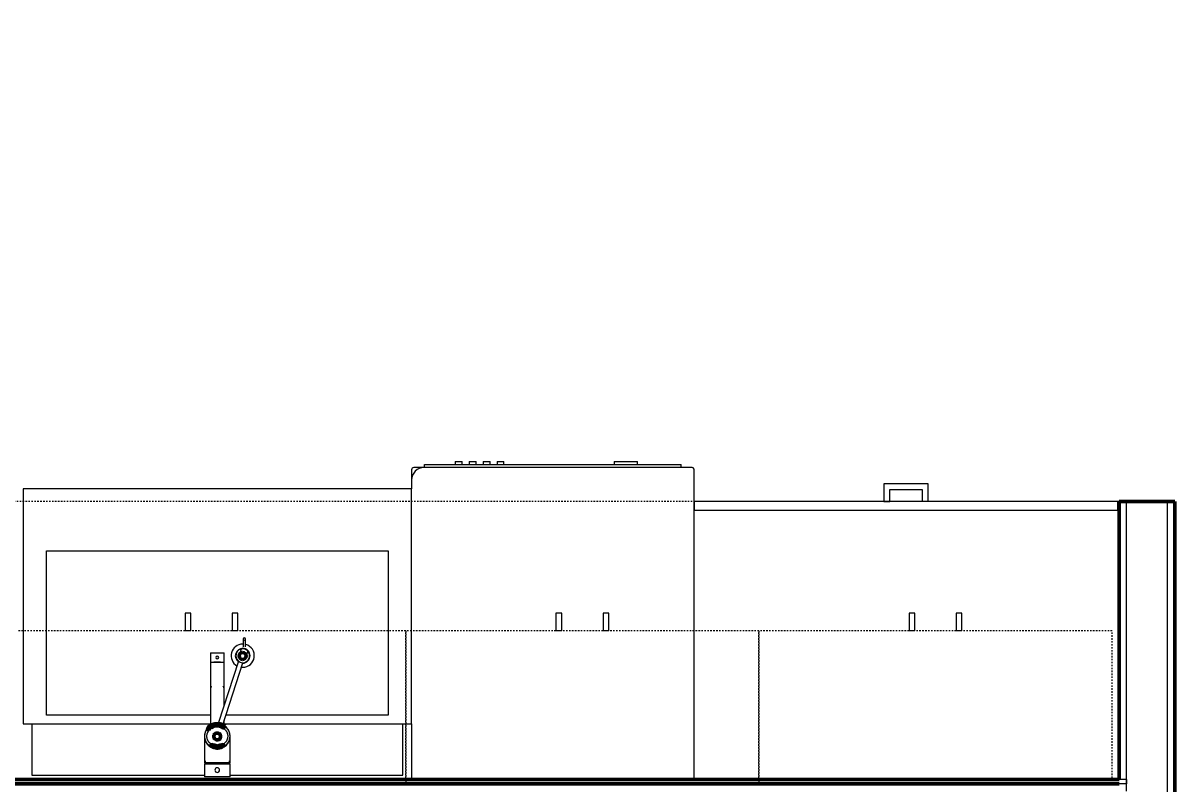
# Model space of a CAD drawing. Header units: inches. Extents: x -4266 to -1814, y 9706 to 12441.
# Drawn here: x -3345.9 to -3248.1, y 10651.4 to 10716 of the extents above; entities that cross this region are included whole.
import ezdxf

# ---------------------------------------------------------------- set-up
doc = ezdxf.new("R2010")
doc.units = ezdxf.units.IN
doc.header["$MEASUREMENT"] = 0
doc.linetypes.add('Dash', pattern=[0.25, 0.125, -0.125])
for name, color, linetype, lineweight in [('A-ANNO-DIMS', 211, 'Continuous', 9), ('A-ANNO-DIMS-96', 211, 'Continuous', 9), ('A-GENM-2', 7, 'Continuous', 9), ('A-GENM-3', 250, 'Continuous', 50), ('A-WALL-3', 250, 'Continuous', 50), ('A-WALL-4', 10, 'Continuous', 13), ('P-SANR-FIXT-2', 7, 'Continuous', 9), ('Q-CASE-2', 7, 'Continuous', 9), ('Q-CASE-4', 7, 'Dash', 9), ('Q-CASE-HDLN-1', 7, 'Dash', 9), ('Q-SPCQ-2', 7, 'Continuous', 9)]:
    doc.layers.add(name, color=color, linetype=linetype, lineweight=lineweight)
doc.styles.add('Century Gothic', font='ufonts.com_century-gothic.ttf', dxfattribs={"height": 9})
doc.dimstyles.new('OD__1_16__Tol__', dxfattribs={"dimscale": 12, "dimtxt": 9.397514, "dimasz": 1, "dimexe": 0.75, "dimexo": 0.5, "dimgap": 0.125, "dimtad": 1, "dimdec": 4, "dimrnd": 0.0625, "dimzin": 3, "dimdsep": 46, "dimlunit": 4, "dimtxsty": 'Century Gothic', "dimblk1": 'OBLIQUE', "dimblk2": 'OBLIQUE', "dimsah": 1, "dimcen": 0.09, "dimdle": 0.75, "dimazin": 0, "dimtfac": 1, "dimtdec": 4, "dimtix": 1, "dimtmove": 0, "dimatfit": 3, "dimfxl": 1, "dimtvp": 1, "dimtfill": 1, "dimfrac": 2, "dimtolj": 1, "dimtzin": 0, "dimarcsym": 2})

# ---------------------------------------------------------------- blocks, each defined once
blk = doc.blocks.new('DIMBLOCK6-FLOOR PLAN - 1ST FLOOR')
at = {"layer": 'A-ANNO-DIMS-96'}
for p, q in [((-3829.324, 11540.989), (-3829.324, 10271.308)), ((-3829.324, 10280.308), (-3829.324, 11540.989)), ((-3338.724, 10282.793), (-3338.724, 10271.308)), ((-3338.724, 10280.308), (-3338.724, 10282.793)), ((-3838.324, 10280.308), (-3338.724, 10280.308))]:
    blk.add_line(p, q, dxfattribs=at)
at = {"layer": 'A-ANNO-DIMS-96', "lineweight": 50}
for p, q in [((-3829.324, 10280.308), (-3823.324, 10286.308)), ((-3338.724, 10280.308), (-3332.724, 10286.308)), ((-3829.324, 10280.308), (-3835.324, 10274.308)), ((-3338.724, 10280.308), (-3344.724, 10274.308))]:
    blk.add_line(p, q, dxfattribs=at)
at = {"layer": 'A-ANNO-DIMS-96', "color": 0, "char_height": 9, "attachment_point": 1, "line_spacing_factor": 0.984502, "style": 'Century Gothic', "bg_fill": 3, "box_fill_scale": 1.25, "bg_fill_color": 256, "bg_fill_true_color": 13158600, "bg_fill_transparency": 0}
for s, insert, width in [('40\' - 10 5/8"', (-3618.258, 10293.343), 82.16113), ('490.6', (-3599.761, 10275.576), 37.76906)]:
    blk.add_mtext(s, dxfattribs=dict(at, insert=insert, width=width))
blk = doc.blocks.new('_Oblique')
at = {"color": 0, "linetype": 'ByBlock', "lineweight": -2}
blk.add_line((-0.5, -0.5), (0.5, 0.5), dxfattribs=at)

msp = doc.modelspace()

# ---------------------------------------------------------------- linework, layer by layer
at = {"layer": 'A-GENM-2'}
for p, q in [((-3327.22263, 10663.71477), (-3327.22263, 10663.04963)), ((-3327.02578, 10663.04963), (-3327.02578, 10663.71477)), ((-3329.9946, 10662.55766), (-3329.9946, 10661.77026)), ((-3329.9946, 10662.55766), (-3328.85287, 10662.55766)), ((-3328.85287, 10661.77026), (-3328.85287, 10662.55766)), ((-3327.51398, 10662.45903), (-3327.38059, 10662.88165)), ((-3326.83155, 10662.70455), (-3326.96383, 10662.2854)), ((-3330.01429, 10661.77026), (-3330.01429, 10656.37091)), ((-3330.01429, 10661.77026), (-3329.99417, 10661.77026)), ((-3329.92055, 10661.77026), (-3329.84132, 10661.77026)), ((-3329.82869, 10661.77026), (-3329.71901, 10661.77026)), ((-3329.70971, 10661.77026), (-3329.57658, 10661.77026)), ((-3329.57682, 10661.77026), (-3329.70917, 10661.77026)), ((-3329.5716, 10661.77026), (-3329.27587, 10661.77026)), ((-3329.27599, 10661.77026), (-3329.57149, 10661.77026)), ((-3327.62226, 10661.83791), (-3329.34266, 10656.54305)), ((-3329.27089, 10661.77026), (-3329.13776, 10661.77026)), ((-3329.1383, 10661.77026), (-3329.27065, 10661.77026)), ((-3329.12846, 10661.77026), (-3329.01878, 10661.77026)), ((-3329.00615, 10661.77026), (-3328.92692, 10661.77026)), ((-3328.96169, 10656.44152), (-3327.2485, 10661.71416)), ((-3328.9123, 10661.77026), (-3328.83319, 10661.77026)), ((-3328.83319, 10658.10282), (-3328.83319, 10661.77026)), ((-3326.96383, 10662.2854), (-3327.01574, 10662.30178)), ((-3330.01429, 10660.36298), (-3330.01429, 10659.44585)), ((-3328.83319, 10659.44585), (-3328.83319, 10660.36298)), ((-3328.83319, 10656.37091), (-3328.83319, 10656.83702)), ((-3330.50641, 10655.47104), (-3330.50641, 10653.20727)), ((-3328.34106, 10653.20727), (-3328.34106, 10655.47104)), ((-3328.34106, 10653.20727), (-3330.50641, 10653.20727)), ((-3330.50641, 10653.12911), (-3330.50641, 10652.02616)), ((-3330.50641, 10653.12911), (-3328.34106, 10653.12911)), ((-3330.44736, 10653.36961), (-3330.44736, 10653.12911)), ((-3328.40011, 10653.12911), (-3328.40011, 10653.36961)), ((-3328.34106, 10652.02616), (-3328.34106, 10653.12911)), ((-3328.34106, 10652.02616), (-3330.50641, 10652.02616))]:
    msp.add_line(p, q, dxfattribs=at)
at = {"layer": 'A-GENM-2', "flags": 128}
for points in [[(-3330.22808, 10656.15992), (-3330.25644, 10656.12878), (-3330.28347, 10656.09657), (-3330.30913, 10656.06335), (-3330.33338, 10656.02916), (-3330.35618, 10655.99406), (-3330.37749, 10655.95811), (-3330.39727, 10655.92135), (-3330.4155, 10655.88386), (-3330.43213, 10655.8457), (-3330.44714, 10655.80691), (-3330.4605, 10655.76757), (-3330.4722, 10655.72774), (-3330.4822, 10655.68749), (-3330.49049, 10655.64688), (-3330.49707, 10655.60598), (-3330.50191, 10655.56486), (-3330.505, 10655.52358), (-3330.50635, 10655.48222), (-3330.50641, 10655.47104)], [(-3330.44772, 10655.82269), (-3330.46096, 10655.78146), (-3330.47254, 10655.73974), (-3330.48245, 10655.69758), (-3330.49066, 10655.65506), (-3330.49717, 10655.61225), (-3330.50195, 10655.56921), (-3330.50502, 10655.52602), (-3330.50635, 10655.48273), (-3330.50595, 10655.43943), (-3330.50382, 10655.39618), (-3330.49996, 10655.35305), (-3330.49439, 10655.3101), (-3330.48709, 10655.26742), (-3330.4781, 10655.22506), (-3330.46742, 10655.18309)], [(-3330.46096, 10655.78146), (-3330.47254, 10655.73974), (-3330.48245, 10655.69758), (-3330.49066, 10655.65506), (-3330.49717, 10655.61225), (-3330.50195, 10655.56921), (-3330.50502, 10655.52602), (-3330.50635, 10655.48273), (-3330.50595, 10655.43943), (-3330.50382, 10655.39618), (-3330.49996, 10655.35305), (-3330.49439, 10655.3101), (-3330.48709, 10655.26742), (-3330.4781, 10655.22506), (-3330.46742, 10655.18309)], [(-3330.46096, 10655.78146), (-3330.47254, 10655.73974), (-3330.48245, 10655.69758), (-3330.49066, 10655.65506), (-3330.49717, 10655.61225), (-3330.50195, 10655.56921), (-3330.50502, 10655.52602), (-3330.50635, 10655.48273), (-3330.50595, 10655.43943), (-3330.50382, 10655.39618), (-3330.49996, 10655.35305), (-3330.49439, 10655.3101), (-3330.48709, 10655.26742), (-3330.4781, 10655.22506), (-3330.46742, 10655.18309)], [(-3330.46096, 10655.78146), (-3330.47254, 10655.73974), (-3330.48245, 10655.69758), (-3330.49066, 10655.65506), (-3330.49717, 10655.61225), (-3330.50195, 10655.56921), (-3330.50502, 10655.52602), (-3330.50635, 10655.48273), (-3330.50595, 10655.43943), (-3330.50382, 10655.39618), (-3330.49996, 10655.35305), (-3330.49439, 10655.3101), (-3330.48709, 10655.26742), (-3330.4781, 10655.22506), (-3330.46742, 10655.18309)], [(-3330.46096, 10655.78146), (-3330.47254, 10655.73974), (-3330.48245, 10655.69758), (-3330.49066, 10655.65506), (-3330.49717, 10655.61225), (-3330.50195, 10655.56921), (-3330.50502, 10655.52602), (-3330.50635, 10655.48273), (-3330.50595, 10655.43943), (-3330.50382, 10655.39618), (-3330.49996, 10655.35305), (-3330.49439, 10655.3101), (-3330.48709, 10655.26742), (-3330.4781, 10655.22506), (-3330.46742, 10655.18309)], [(-3330.46096, 10655.78146), (-3330.47254, 10655.73974), (-3330.48245, 10655.69758), (-3330.49066, 10655.65506), (-3330.49717, 10655.61225), (-3330.50195, 10655.56921), (-3330.50502, 10655.52602), (-3330.50635, 10655.48273), (-3330.50595, 10655.43943), (-3330.50382, 10655.39618), (-3330.49996, 10655.35305), (-3330.49439, 10655.3101), (-3330.48709, 10655.26742), (-3330.4781, 10655.22506), (-3330.46742, 10655.18309)], [(-3330.18044, 10656.2451), (-3330.2004, 10656.22535), (-3330.22994, 10656.19369), (-3330.2582, 10656.16087), (-3330.28512, 10656.12695), (-3330.31066, 10656.09198), (-3330.33478, 10656.05602), (-3330.35744, 10656.01912), (-3330.37861, 10655.98134), (-3330.39825, 10655.94275), (-3330.41634, 10655.9034), (-3330.43283, 10655.86336)], [(-3330.18044, 10656.2451), (-3330.2004, 10656.22535), (-3330.22994, 10656.19369), (-3330.2582, 10656.16087), (-3330.28512, 10656.12695), (-3330.31066, 10656.09198), (-3330.33478, 10656.05602), (-3330.35744, 10656.01912), (-3330.37861, 10655.98134), (-3330.39825, 10655.94275), (-3330.41634, 10655.9034), (-3330.43283, 10655.86336)], [(-3330.18044, 10656.2451), (-3330.2004, 10656.22535), (-3330.22994, 10656.19369), (-3330.2582, 10656.16087), (-3330.28512, 10656.12695), (-3330.31066, 10656.09198), (-3330.33478, 10656.05602), (-3330.35744, 10656.01912), (-3330.37861, 10655.98134), (-3330.39825, 10655.94275), (-3330.41634, 10655.9034), (-3330.43283, 10655.86336)], [(-3330.18044, 10656.2451), (-3330.2004, 10656.22535), (-3330.22994, 10656.19369), (-3330.2582, 10656.16087), (-3330.28512, 10656.12695), (-3330.31066, 10656.09198), (-3330.33478, 10656.05602), (-3330.35744, 10656.01912), (-3330.37861, 10655.98134), (-3330.39825, 10655.94275), (-3330.41634, 10655.9034), (-3330.43283, 10655.86336)], [(-3330.18044, 10656.2451), (-3330.2004, 10656.22535), (-3330.22994, 10656.19369), (-3330.2582, 10656.16087), (-3330.28512, 10656.12695), (-3330.31066, 10656.09198), (-3330.33478, 10656.05602), (-3330.35744, 10656.01912), (-3330.37861, 10655.98134), (-3330.39825, 10655.94275), (-3330.41634, 10655.9034), (-3330.43283, 10655.86336)], [(-3330.18044, 10656.2451), (-3330.2004, 10656.22535), (-3330.22994, 10656.19369), (-3330.2582, 10656.16087), (-3330.28512, 10656.12695), (-3330.31066, 10656.09198), (-3330.33478, 10656.05602), (-3330.35744, 10656.01912), (-3330.37861, 10655.98134), (-3330.39825, 10655.94275), (-3330.41634, 10655.9034), (-3330.43283, 10655.86336)], [(-3330.30956, 10655.47104), (-3330.30886, 10655.5041), (-3330.30677, 10655.5371), (-3330.30328, 10655.57), (-3330.29839, 10655.60275), (-3330.29213, 10655.6353), (-3330.28449, 10655.6676), (-3330.27549, 10655.69959), (-3330.26514, 10655.73123), (-3330.25345, 10655.76248), (-3330.24044, 10655.79327), (-3330.22613, 10655.82357), (-3330.21054, 10655.85332), (-3330.1937, 10655.88247), (-3330.17562, 10655.91099), (-3330.15633, 10655.93882), (-3330.13587, 10655.96592), (-3330.11426, 10655.99224), (-3330.09154, 10656.01775), (-3330.06774, 10656.0424), (-3330.0429, 10656.06614), (-3330.01705, 10656.08895), (-3329.99024, 10656.11077), (-3329.96251, 10656.13158), (-3329.9339, 10656.15134), (-3329.90445, 10656.17001), (-3329.87422, 10656.18756), (-3329.84325, 10656.20397), (-3329.8116, 10656.21921), (-3329.77931, 10656.23324), (-3329.74643, 10656.24605), (-3329.71302, 10656.2576), (-3329.67914, 10656.2679), (-3329.64483, 10656.2769), (-3329.61016, 10656.2846), (-3329.57519, 10656.29099), (-3329.53996, 10656.29605), (-3329.50454, 10656.29978), (-3329.46899, 10656.30216), (-3329.43336, 10656.3032), (-3329.42374, 10656.30325)], [(-3329.88489, 10656.4506), (-3329.92369, 10656.43137), (-3329.9617, 10656.41061), (-3329.99884, 10656.38835), (-3330.03506, 10656.36462)], [(-3329.88489, 10656.4506), (-3329.92369, 10656.43137), (-3329.9617, 10656.41061), (-3329.99884, 10656.38835), (-3330.03506, 10656.36462)], [(-3329.88489, 10656.4506), (-3329.92369, 10656.43137), (-3329.9617, 10656.41061), (-3329.99884, 10656.38835), (-3330.03506, 10656.36462)], [(-3329.88489, 10656.4506), (-3329.92369, 10656.43137), (-3329.9617, 10656.41061), (-3329.99884, 10656.38835), (-3330.03506, 10656.36462)], [(-3329.88489, 10656.4506), (-3329.92369, 10656.43137), (-3329.9617, 10656.41061), (-3329.99884, 10656.38835), (-3330.03506, 10656.36462)], [(-3329.88489, 10656.4506), (-3329.92369, 10656.43137), (-3329.9617, 10656.41061), (-3329.99884, 10656.38835), (-3330.03506, 10656.36462)], [(-3329.42374, 10656.54148), (-3329.46682, 10656.54067), (-3329.50983, 10656.53822), (-3329.55271, 10656.53415), (-3329.59539, 10656.52847), (-3329.6378, 10656.52117), (-3329.67988, 10656.51227), (-3329.72156, 10656.50179), (-3329.76278, 10656.48974), (-3329.80346, 10656.47613), (-3329.84356, 10656.46099), (-3329.88299, 10656.44433), (-3329.92171, 10656.4262), (-3329.9306, 10656.42177)], [(-3329.42374, 10656.55372), (-3329.46703, 10656.55286), (-3329.51026, 10656.55026), (-3329.55335, 10656.54594), (-3329.59623, 10656.53989), (-3329.63883, 10656.53214), (-3329.68109, 10656.52269), (-3329.72294, 10656.51156), (-3329.76431, 10656.49876), (-3329.80514, 10656.48432), (-3329.84535, 10656.46826)], [(-3329.42374, 10656.55372), (-3329.46703, 10656.55286), (-3329.51026, 10656.55026), (-3329.55335, 10656.54594), (-3329.59623, 10656.53989), (-3329.63883, 10656.53214), (-3329.68109, 10656.52269), (-3329.72294, 10656.51156), (-3329.76431, 10656.49876), (-3329.80514, 10656.48432), (-3329.84535, 10656.46826)], [(-3329.42374, 10656.55372), (-3329.46703, 10656.55286), (-3329.51026, 10656.55026), (-3329.55335, 10656.54594), (-3329.59623, 10656.53989), (-3329.63883, 10656.53214), (-3329.68109, 10656.52269), (-3329.72294, 10656.51156), (-3329.76431, 10656.49876), (-3329.80514, 10656.48432), (-3329.84535, 10656.46826)], [(-3329.42374, 10656.55372), (-3329.46703, 10656.55286), (-3329.51026, 10656.55026), (-3329.55335, 10656.54594), (-3329.59623, 10656.53989), (-3329.63883, 10656.53214), (-3329.68109, 10656.52269), (-3329.72294, 10656.51156), (-3329.76431, 10656.49876), (-3329.80514, 10656.48432), (-3329.84535, 10656.46826)], [(-3329.42374, 10656.55372), (-3329.46703, 10656.55286), (-3329.51026, 10656.55026), (-3329.55335, 10656.54594), (-3329.59623, 10656.53989), (-3329.63883, 10656.53214), (-3329.68109, 10656.52269), (-3329.72294, 10656.51156), (-3329.76431, 10656.49876), (-3329.80514, 10656.48432), (-3329.84535, 10656.46826)], [(-3329.42374, 10656.55372), (-3329.46703, 10656.55286), (-3329.51026, 10656.55026), (-3329.55335, 10656.54594), (-3329.59623, 10656.53989), (-3329.63883, 10656.53214), (-3329.68109, 10656.52269), (-3329.72294, 10656.51156), (-3329.76431, 10656.49876), (-3329.80514, 10656.48432), (-3329.84535, 10656.46826)], [(-3329.84224, 10656.24587), (-3329.81056, 10656.26106), (-3329.77825, 10656.27505), (-3329.74536, 10656.28782), (-3329.71193, 10656.29934), (-3329.67803, 10656.30959), (-3329.64372, 10656.31855), (-3329.60904, 10656.32621), (-3329.57405, 10656.33256), (-3329.53882, 10656.33758), (-3329.50339, 10656.34126), (-3329.46783, 10656.3436), (-3329.43221, 10656.34459), (-3329.42374, 10656.34463)], [(-3328.98069, 10656.45892), (-3329.02055, 10656.47585), (-3329.06105, 10656.49117), (-3329.10214, 10656.50486), (-3329.14374, 10656.51689), (-3329.18578, 10656.52725), (-3329.22821, 10656.53592), (-3329.27095, 10656.54289), (-3329.31393, 10656.54814), (-3329.35709, 10656.55167), (-3329.40036, 10656.55347), (-3329.42374, 10656.55372)], [(-3328.98069, 10656.45892), (-3329.02055, 10656.47585), (-3329.06105, 10656.49117), (-3329.10214, 10656.50486), (-3329.14374, 10656.51689), (-3329.18578, 10656.52725), (-3329.22821, 10656.53592), (-3329.27095, 10656.54289), (-3329.31393, 10656.54814), (-3329.35709, 10656.55167), (-3329.40036, 10656.55347), (-3329.42374, 10656.55372)], [(-3328.98069, 10656.45892), (-3329.02055, 10656.47585), (-3329.06105, 10656.49117), (-3329.10214, 10656.50486), (-3329.14374, 10656.51689), (-3329.18578, 10656.52725), (-3329.22821, 10656.53592), (-3329.27095, 10656.54289), (-3329.31393, 10656.54814), (-3329.35709, 10656.55167), (-3329.40036, 10656.55347), (-3329.42374, 10656.55372)], [(-3328.98069, 10656.45892), (-3329.02055, 10656.47585), (-3329.06105, 10656.49117), (-3329.10214, 10656.50486), (-3329.14374, 10656.51689), (-3329.18578, 10656.52725), (-3329.22821, 10656.53592), (-3329.27095, 10656.54289), (-3329.31393, 10656.54814), (-3329.35709, 10656.55167), (-3329.40036, 10656.55347), (-3329.42374, 10656.55372)], [(-3328.98069, 10656.45892), (-3329.02055, 10656.47585), (-3329.06105, 10656.49117), (-3329.10214, 10656.50486), (-3329.14374, 10656.51689), (-3329.18578, 10656.52725), (-3329.22821, 10656.53592), (-3329.27095, 10656.54289), (-3329.31393, 10656.54814), (-3329.35709, 10656.55167), (-3329.40036, 10656.55347), (-3329.42374, 10656.55372)], [(-3328.98069, 10656.45892), (-3329.02055, 10656.47585), (-3329.06105, 10656.49117), (-3329.10214, 10656.50486), (-3329.14374, 10656.51689), (-3329.18578, 10656.52725), (-3329.22821, 10656.53592), (-3329.27095, 10656.54289), (-3329.31393, 10656.54814), (-3329.35709, 10656.55167), (-3329.40036, 10656.55347), (-3329.42374, 10656.55372)], [(-3328.91672, 10656.42169), (-3328.95526, 10656.44018), (-3328.99453, 10656.45718), (-3329.03447, 10656.47268), (-3329.07502, 10656.48666), (-3329.11612, 10656.49908), (-3329.15769, 10656.50994), (-3329.19968, 10656.51921), (-3329.24202, 10656.52689), (-3329.28465, 10656.53296), (-3329.32749, 10656.53741), (-3329.37047, 10656.54024), (-3329.41355, 10656.54144), (-3329.42374, 10656.54148)], [(-3329.42374, 10656.34463), (-3329.3881, 10656.34396), (-3329.35252, 10656.34194), (-3329.31706, 10656.33857), (-3329.28177, 10656.33387), (-3329.24672, 10656.32784), (-3329.21197, 10656.32049), (-3329.17756, 10656.31184), (-3329.14355, 10656.30189), (-3329.11001, 10656.29067), (-3329.07699, 10656.2782), (-3329.04453, 10656.2645), (-3329.0127, 10656.24958), (-3328.98154, 10656.23349), (-3328.95111, 10656.21624), (-3328.92711, 10656.2015)], [(-3329.42374, 10656.30325), (-3329.3881, 10656.30257), (-3329.35252, 10656.30055), (-3329.31706, 10656.29719), (-3329.28177, 10656.29249), (-3329.24672, 10656.28646), (-3329.21197, 10656.27911), (-3329.17756, 10656.27045), (-3329.14355, 10656.26051), (-3329.11001, 10656.24929), (-3329.07699, 10656.23682), (-3329.04453, 10656.22311), (-3329.0127, 10656.2082), (-3328.98154, 10656.19211), (-3328.95111, 10656.17486), (-3328.92144, 10656.15648), (-3328.8926, 10656.13702), (-3328.86463, 10656.11649), (-3328.83757, 10656.09493), (-3328.81145, 10656.07239), (-3328.78634, 10656.0489), (-3328.76225, 10656.02449), (-3328.73923, 10655.99921), (-3328.71732, 10655.9731), (-3328.69655, 10655.94621), (-3328.67694, 10655.91857), (-3328.65854, 10655.89023), (-3328.64135, 10655.86125), (-3328.62542, 10655.83165), (-3328.61077, 10655.8015), (-3328.59741, 10655.77084), (-3328.58536, 10655.73971), (-3328.57464, 10655.70817), (-3328.56528, 10655.67626), (-3328.55727, 10655.64404), (-3328.55063, 10655.61156), (-3328.54538, 10655.57886), (-3328.54151, 10655.54599), (-3328.53904, 10655.51301), (-3328.53796, 10655.47997), (-3328.53791, 10655.47104)], [(-3328.34106, 10655.47104), (-3328.34193, 10655.51242), (-3328.34456, 10655.55373), (-3328.34893, 10655.5949), (-3328.35503, 10655.63587), (-3328.36287, 10655.67656), (-3328.37241, 10655.71692), (-3328.38365, 10655.75687), (-3328.39656, 10655.79634), (-3328.41113, 10655.83529), (-3328.42733, 10655.87363), (-3328.44513, 10655.91131), (-3328.46449, 10655.94826), (-3328.48539, 10655.98444), (-3328.50779, 10656.01977), (-3328.53166, 10656.05421), (-3328.55694, 10656.0877), (-3328.58361, 10656.12019), (-3328.61161, 10656.15162), (-3328.6409, 10656.18195), (-3328.67143, 10656.21113), (-3328.70315, 10656.23912), (-3328.73601, 10656.26586), (-3328.76995, 10656.29133), (-3328.80492, 10656.31548)], [(-3328.37493, 10655.20235), (-3328.36503, 10655.24451), (-3328.35681, 10655.28703), (-3328.35031, 10655.32984), (-3328.34552, 10655.37288), (-3328.34246, 10655.41607), (-3328.34112, 10655.45936), (-3328.34152, 10655.50266), (-3328.34365, 10655.54591), (-3328.34751, 10655.58904), (-3328.35309, 10655.63199), (-3328.36038, 10655.67467), (-3328.36937, 10655.71703), (-3328.38005, 10655.759), (-3328.3924, 10655.8005), (-3328.4064, 10655.84148), (-3328.42203, 10655.88187), (-3328.43926, 10655.9216), (-3328.45807, 10655.96061), (-3328.47842, 10655.99883), (-3328.50028, 10656.03621), (-3328.52362, 10656.07269), (-3328.5484, 10656.1082), (-3328.57458, 10656.1427), (-3328.60211, 10656.17612), (-3328.63097, 10656.20841), (-3328.66109, 10656.23952), (-3328.69243, 10656.2694), (-3328.72494, 10656.29801), (-3328.75857, 10656.32529)], [(-3328.4064, 10655.84148), (-3328.42203, 10655.88187), (-3328.43926, 10655.9216), (-3328.45807, 10655.96061), (-3328.47842, 10655.99883), (-3328.50028, 10656.03621), (-3328.52362, 10656.07269), (-3328.5484, 10656.1082), (-3328.57458, 10656.1427), (-3328.60211, 10656.17612), (-3328.63097, 10656.20841), (-3328.66109, 10656.23952), (-3328.69243, 10656.2694), (-3328.72494, 10656.29801), (-3328.75857, 10656.32529)], [(-3328.4064, 10655.84148), (-3328.42203, 10655.88187), (-3328.43926, 10655.9216), (-3328.45807, 10655.96061), (-3328.47842, 10655.99883), (-3328.50028, 10656.03621), (-3328.52362, 10656.07269), (-3328.5484, 10656.1082), (-3328.57458, 10656.1427), (-3328.60211, 10656.17612), (-3328.63097, 10656.20841), (-3328.66109, 10656.23952), (-3328.69243, 10656.2694), (-3328.72494, 10656.29801), (-3328.75857, 10656.32529)], [(-3328.4064, 10655.84148), (-3328.42203, 10655.88187), (-3328.43926, 10655.9216), (-3328.45807, 10655.96061), (-3328.47842, 10655.99883), (-3328.50028, 10656.03621), (-3328.52362, 10656.07269), (-3328.5484, 10656.1082), (-3328.57458, 10656.1427), (-3328.60211, 10656.17612), (-3328.63097, 10656.20841), (-3328.66109, 10656.23952), (-3328.69243, 10656.2694), (-3328.72494, 10656.29801), (-3328.75857, 10656.32529)], [(-3328.4064, 10655.84148), (-3328.42203, 10655.88187), (-3328.43926, 10655.9216), (-3328.45807, 10655.96061), (-3328.47842, 10655.99883), (-3328.50028, 10656.03621), (-3328.52362, 10656.07269), (-3328.5484, 10656.1082), (-3328.57458, 10656.1427), (-3328.60211, 10656.17612), (-3328.63097, 10656.20841), (-3328.66109, 10656.23952), (-3328.69243, 10656.2694), (-3328.72494, 10656.29801), (-3328.75857, 10656.32529)], [(-3328.4064, 10655.84148), (-3328.42203, 10655.88187), (-3328.43926, 10655.9216), (-3328.45807, 10655.96061), (-3328.47842, 10655.99883), (-3328.50028, 10656.03621), (-3328.52362, 10656.07269), (-3328.5484, 10656.1082), (-3328.57458, 10656.1427), (-3328.60211, 10656.17612), (-3328.63097, 10656.20841), (-3328.66109, 10656.23952), (-3328.69243, 10656.2694), (-3328.72494, 10656.29801), (-3328.75857, 10656.32529)], [(-3328.37493, 10655.20235), (-3328.36503, 10655.24451), (-3328.35681, 10655.28703), (-3328.35031, 10655.32984), (-3328.34552, 10655.37288), (-3328.34246, 10655.41607), (-3328.34112, 10655.45936), (-3328.34152, 10655.50266), (-3328.34365, 10655.54591), (-3328.34751, 10655.58904), (-3328.35309, 10655.63199), (-3328.36038, 10655.67467), (-3328.36937, 10655.71703), (-3328.38005, 10655.759), (-3328.3924, 10655.8005)], [(-3328.37493, 10655.20235), (-3328.36503, 10655.24451), (-3328.35681, 10655.28703), (-3328.35031, 10655.32984), (-3328.34552, 10655.37288), (-3328.34246, 10655.41607), (-3328.34112, 10655.45936), (-3328.34152, 10655.50266), (-3328.34365, 10655.54591), (-3328.34751, 10655.58904), (-3328.35309, 10655.63199), (-3328.36038, 10655.67467), (-3328.36937, 10655.71703), (-3328.38005, 10655.759), (-3328.3924, 10655.8005)], [(-3328.37493, 10655.20235), (-3328.36503, 10655.24451), (-3328.35681, 10655.28703), (-3328.35031, 10655.32984), (-3328.34552, 10655.37288), (-3328.34246, 10655.41607), (-3328.34112, 10655.45936), (-3328.34152, 10655.50266), (-3328.34365, 10655.54591), (-3328.34751, 10655.58904), (-3328.35309, 10655.63199), (-3328.36038, 10655.67467), (-3328.36937, 10655.71703), (-3328.38005, 10655.759), (-3328.3924, 10655.8005)], [(-3328.37493, 10655.20235), (-3328.36503, 10655.24451), (-3328.35681, 10655.28703), (-3328.35031, 10655.32984), (-3328.34552, 10655.37288), (-3328.34246, 10655.41607), (-3328.34112, 10655.45936), (-3328.34152, 10655.50266), (-3328.34365, 10655.54591), (-3328.34751, 10655.58904), (-3328.35309, 10655.63199), (-3328.36038, 10655.67467), (-3328.36937, 10655.71703), (-3328.38005, 10655.759), (-3328.3924, 10655.8005)], [(-3328.37493, 10655.20235), (-3328.36503, 10655.24451), (-3328.35681, 10655.28703), (-3328.35031, 10655.32984), (-3328.34552, 10655.37288), (-3328.34246, 10655.41607), (-3328.34112, 10655.45936), (-3328.34152, 10655.50266), (-3328.34365, 10655.54591), (-3328.34751, 10655.58904), (-3328.35309, 10655.63199), (-3328.36038, 10655.67467), (-3328.36937, 10655.71703), (-3328.38005, 10655.759), (-3328.3924, 10655.8005)], [(-3330.50641, 10655.47104), (-3330.50554, 10655.42967), (-3330.50291, 10655.38836), (-3330.49855, 10655.34719), (-3330.49244, 10655.30622), (-3330.48461, 10655.26553), (-3330.47506, 10655.22517), (-3330.46382, 10655.18522), (-3330.45091, 10655.14575), (-3330.43634, 10655.1068), (-3330.42014, 10655.06846), (-3330.40235, 10655.03078), (-3330.38298, 10654.99383), (-3330.36208, 10654.95765), (-3330.33968, 10654.92232), (-3330.31582, 10654.88788), (-3330.29053, 10654.85439), (-3330.26386, 10654.8219), (-3330.23586, 10654.79047), (-3330.20657, 10654.76014), (-3330.17604, 10654.73096), (-3330.14432, 10654.70297), (-3330.11147, 10654.67623), (-3330.07753, 10654.65076), (-3330.04255, 10654.62661), (-3330.00661, 10654.60381), (-3329.96975, 10654.58241), (-3329.93203, 10654.56242), (-3329.89352, 10654.54389), (-3329.85427, 10654.52683), (-3329.81435, 10654.51128), (-3329.77381, 10654.49726), (-3329.73274, 10654.48478), (-3329.69118, 10654.47387), (-3329.6492, 10654.46455), (-3329.60687, 10654.45682), (-3329.56426, 10654.45069), (-3329.52142, 10654.44619), (-3329.47844, 10654.44331), (-3329.43537, 10654.44205), (-3329.42374, 10654.44199)], [(-3330.45507, 10655.14159), (-3330.44107, 10655.10061), (-3330.42544, 10655.06022), (-3330.40821, 10655.02049), (-3330.38941, 10654.98148), (-3330.36906, 10654.94326), (-3330.3472, 10654.90588), (-3330.32386, 10654.8694), (-3330.29908, 10654.83389), (-3330.2729, 10654.79939), (-3330.24536, 10654.76597), (-3330.21651, 10654.73368), (-3330.18639, 10654.70257), (-3330.15505, 10654.67269), (-3330.12253, 10654.64408), (-3330.08891, 10654.6168), (-3330.05421, 10654.59088), (-3330.01851, 10654.56637), (-3329.98186, 10654.54331), (-3329.94431, 10654.52173), (-3329.90593, 10654.50168), (-3329.86678, 10654.48317), (-3329.82692, 10654.46624), (-3329.78642, 10654.45092), (-3329.74534, 10654.43723), (-3329.70374, 10654.4252), (-3329.66169, 10654.41484), (-3329.61926, 10654.40617), (-3329.57652, 10654.3992), (-3329.53354, 10654.39395), (-3329.49038, 10654.39042), (-3329.44711, 10654.38862), (-3329.42374, 10654.38837)], [(-3330.44107, 10655.10061), (-3330.42544, 10655.06022), (-3330.40821, 10655.02049), (-3330.38941, 10654.98148), (-3330.36906, 10654.94326), (-3330.3472, 10654.90588), (-3330.32386, 10654.8694), (-3330.29908, 10654.83389), (-3330.2729, 10654.79939), (-3330.24536, 10654.76597), (-3330.21651, 10654.73368), (-3330.18639, 10654.70257), (-3330.15505, 10654.67269), (-3330.12253, 10654.64408), (-3330.08891, 10654.6168)], [(-3330.44107, 10655.10061), (-3330.42544, 10655.06022), (-3330.40821, 10655.02049), (-3330.38941, 10654.98148), (-3330.36906, 10654.94326), (-3330.3472, 10654.90588), (-3330.32386, 10654.8694), (-3330.29908, 10654.83389), (-3330.2729, 10654.79939), (-3330.24536, 10654.76597), (-3330.21651, 10654.73368), (-3330.18639, 10654.70257), (-3330.15505, 10654.67269), (-3330.12253, 10654.64408), (-3330.08891, 10654.6168)], [(-3330.44107, 10655.10061), (-3330.42544, 10655.06022), (-3330.40821, 10655.02049), (-3330.38941, 10654.98148), (-3330.36906, 10654.94326), (-3330.3472, 10654.90588), (-3330.32386, 10654.8694), (-3330.29908, 10654.83389), (-3330.2729, 10654.79939), (-3330.24536, 10654.76597), (-3330.21651, 10654.73368), (-3330.18639, 10654.70257), (-3330.15505, 10654.67269), (-3330.12253, 10654.64408), (-3330.08891, 10654.6168)], [(-3330.44107, 10655.10061), (-3330.42544, 10655.06022), (-3330.40821, 10655.02049), (-3330.38941, 10654.98148), (-3330.36906, 10654.94326), (-3330.3472, 10654.90588), (-3330.32386, 10654.8694), (-3330.29908, 10654.83389), (-3330.2729, 10654.79939), (-3330.24536, 10654.76597), (-3330.21651, 10654.73368), (-3330.18639, 10654.70257), (-3330.15505, 10654.67269), (-3330.12253, 10654.64408), (-3330.08891, 10654.6168)], [(-3330.44107, 10655.10061), (-3330.42544, 10655.06022), (-3330.40821, 10655.02049), (-3330.38941, 10654.98148), (-3330.36906, 10654.94326), (-3330.3472, 10654.90588), (-3330.32386, 10654.8694), (-3330.29908, 10654.83389), (-3330.2729, 10654.79939), (-3330.24536, 10654.76597), (-3330.21651, 10654.73368), (-3330.18639, 10654.70257), (-3330.15505, 10654.67269), (-3330.12253, 10654.64408), (-3330.08891, 10654.6168)], [(-3329.42374, 10654.63884), (-3329.45937, 10654.63952), (-3329.49495, 10654.64154), (-3329.53041, 10654.6449), (-3329.5657, 10654.6496), (-3329.60075, 10654.65563), (-3329.63551, 10654.66298), (-3329.66992, 10654.67164), (-3329.70392, 10654.68158), (-3329.73746, 10654.6928), (-3329.77049, 10654.70527), (-3329.80294, 10654.71898), (-3329.83478, 10654.73389), (-3329.86593, 10654.74998), (-3329.89637, 10654.76723), (-3329.92603, 10654.78561), (-3329.95487, 10654.80507), (-3329.98284, 10654.8256), (-3330.00991, 10654.84716), (-3330.03602, 10654.8697), (-3330.06114, 10654.89319), (-3330.08522, 10654.9176), (-3330.10824, 10654.94288), (-3330.13015, 10654.96899), (-3330.15093, 10654.99588), (-3330.17053, 10655.02352), (-3330.18894, 10655.05185), (-3330.20612, 10655.08084), (-3330.22205, 10655.11044), (-3330.23671, 10655.14059), (-3330.25007, 10655.17125), (-3330.26211, 10655.20238), (-3330.27283, 10655.23392), (-3330.2822, 10655.26583), (-3330.2902, 10655.29805), (-3330.29684, 10655.33053), (-3330.3021, 10655.36323), (-3330.30596, 10655.3961), (-3330.30844, 10655.42908), (-3330.30951, 10655.46212), (-3330.30956, 10655.47104)], [(-3329.42374, 10654.44199), (-3329.38066, 10654.44281), (-3329.33764, 10654.44525), (-3329.29476, 10654.44932), (-3329.25208, 10654.455), (-3329.20967, 10654.4623), (-3329.16759, 10654.4712), (-3329.12591, 10654.48168), (-3329.08469, 10654.49374), (-3329.04401, 10654.50734), (-3329.00392, 10654.52249), (-3328.96448, 10654.53914), (-3328.92576, 10654.55728), (-3328.88782, 10654.57687), (-3328.85073, 10654.5979), (-3328.81453, 10654.62032), (-3328.77929, 10654.64411), (-3328.74506, 10654.66922), (-3328.71191, 10654.69563), (-3328.67988, 10654.72328), (-3328.64902, 10654.75215), (-3328.61939, 10654.78217), (-3328.59104, 10654.81331), (-3328.56401, 10654.84552), (-3328.53834, 10654.87874), (-3328.51409, 10654.91293), (-3328.49129, 10654.94803), (-3328.46998, 10654.98398), (-3328.4502, 10655.02074), (-3328.43198, 10655.05823), (-3328.41535, 10655.09639), (-3328.40033, 10655.13518), (-3328.38697, 10655.17452), (-3328.37528, 10655.21435), (-3328.36527, 10655.2546), (-3328.35698, 10655.29521), (-3328.35041, 10655.33611), (-3328.34557, 10655.37723), (-3328.34247, 10655.41851), (-3328.34112, 10655.45987), (-3328.34106, 10655.47104)], [(-3328.53791, 10655.47104), (-3328.53861, 10655.43799), (-3328.54071, 10655.40499), (-3328.5442, 10655.37209), (-3328.54908, 10655.33934), (-3328.55534, 10655.30679), (-3328.56298, 10655.27449), (-3328.57198, 10655.2425), (-3328.58234, 10655.21086), (-3328.59402, 10655.17961), (-3328.60703, 10655.14882), (-3328.62134, 10655.11852), (-3328.63693, 10655.08877), (-3328.65378, 10655.05962), (-3328.67185, 10655.0311), (-3328.69114, 10655.00327), (-3328.7116, 10654.97617), (-3328.73321, 10654.94985), (-3328.75593, 10654.92434), (-3328.77973, 10654.89969), (-3328.80457, 10654.87595), (-3328.83042, 10654.85314), (-3328.85723, 10654.83132), (-3328.88497, 10654.81051), (-3328.91358, 10654.79075), (-3328.94302, 10654.77208), (-3328.97325, 10654.75453), (-3329.00422, 10654.73812), (-3329.03588, 10654.72288), (-3329.06817, 10654.70885), (-3329.10104, 10654.69604), (-3329.13445, 10654.68449), (-3329.16834, 10654.67419), (-3329.20264, 10654.66519), (-3329.23731, 10654.65749), (-3329.27229, 10654.6511), (-3329.30752, 10654.64604), (-3329.34293, 10654.64231), (-3329.37849, 10654.63993), (-3329.41412, 10654.63889), (-3329.42374, 10654.63884)], [(-3329.42374, 10654.38837), (-3329.38044, 10654.38923), (-3329.33721, 10654.39183), (-3329.29413, 10654.39615), (-3329.25125, 10654.4022), (-3329.20864, 10654.40995), (-3329.16638, 10654.4194), (-3329.12453, 10654.43053), (-3329.08316, 10654.44333), (-3329.04234, 10654.45777), (-3329.00212, 10654.47383), (-3328.96258, 10654.49149), (-3328.92378, 10654.51072), (-3328.88578, 10654.53148), (-3328.84863, 10654.55374), (-3328.81241, 10654.57747), (-3328.77717, 10654.60263), (-3328.74296, 10654.62918), (-3328.70984, 10654.65708), (-3328.67786, 10654.68628), (-3328.64707, 10654.71674), (-3328.61753, 10654.7484), (-3328.58928, 10654.78122), (-3328.56236, 10654.81514), (-3328.53682, 10654.85011), (-3328.5127, 10654.88607), (-3328.49003, 10654.92297), (-3328.46886, 10654.96075), (-3328.44922, 10654.99934), (-3328.43113, 10655.03869), (-3328.41464, 10655.07873), (-3328.39976, 10655.1194), (-3328.38651, 10655.16062)], [(-3328.77717, 10654.60263), (-3328.74296, 10654.62918), (-3328.70984, 10654.65708), (-3328.67786, 10654.68628), (-3328.64707, 10654.71674), (-3328.61753, 10654.7484), (-3328.58928, 10654.78122), (-3328.56236, 10654.81514), (-3328.53682, 10654.85011), (-3328.5127, 10654.88607), (-3328.49003, 10654.92297), (-3328.46886, 10654.96075), (-3328.44922, 10654.99934), (-3328.43113, 10655.03869), (-3328.41464, 10655.07873)], [(-3328.77717, 10654.60263), (-3328.74296, 10654.62918), (-3328.70984, 10654.65708), (-3328.67786, 10654.68628), (-3328.64707, 10654.71674), (-3328.61753, 10654.7484), (-3328.58928, 10654.78122), (-3328.56236, 10654.81514), (-3328.53682, 10654.85011), (-3328.5127, 10654.88607), (-3328.49003, 10654.92297), (-3328.46886, 10654.96075), (-3328.44922, 10654.99934), (-3328.43113, 10655.03869), (-3328.41464, 10655.07873)], [(-3328.77717, 10654.60263), (-3328.74296, 10654.62918), (-3328.70984, 10654.65708), (-3328.67786, 10654.68628), (-3328.64707, 10654.71674), (-3328.61753, 10654.7484), (-3328.58928, 10654.78122), (-3328.56236, 10654.81514), (-3328.53682, 10654.85011), (-3328.5127, 10654.88607), (-3328.49003, 10654.92297), (-3328.46886, 10654.96075), (-3328.44922, 10654.99934), (-3328.43113, 10655.03869), (-3328.41464, 10655.07873)], [(-3328.77717, 10654.60263), (-3328.74296, 10654.62918), (-3328.70984, 10654.65708), (-3328.67786, 10654.68628), (-3328.64707, 10654.71674), (-3328.61753, 10654.7484), (-3328.58928, 10654.78122), (-3328.56236, 10654.81514), (-3328.53682, 10654.85011), (-3328.5127, 10654.88607), (-3328.49003, 10654.92297), (-3328.46886, 10654.96075), (-3328.44922, 10654.99934), (-3328.43113, 10655.03869), (-3328.41464, 10655.07873)], [(-3328.77717, 10654.60263), (-3328.74296, 10654.62918), (-3328.70984, 10654.65708), (-3328.67786, 10654.68628), (-3328.64707, 10654.71674), (-3328.61753, 10654.7484), (-3328.58928, 10654.78122), (-3328.56236, 10654.81514), (-3328.53682, 10654.85011), (-3328.5127, 10654.88607), (-3328.49003, 10654.92297), (-3328.46886, 10654.96075), (-3328.44922, 10654.99934), (-3328.43113, 10655.03869), (-3328.41464, 10655.07873)], [(-3330.05421, 10654.59088), (-3330.01851, 10654.56637), (-3329.98186, 10654.54331), (-3329.94431, 10654.52173), (-3329.90593, 10654.50168), (-3329.86678, 10654.48317), (-3329.82692, 10654.46624), (-3329.78642, 10654.45092), (-3329.74534, 10654.43723), (-3329.70374, 10654.4252), (-3329.66169, 10654.41484), (-3329.61926, 10654.40617), (-3329.57652, 10654.3992), (-3329.53354, 10654.39395), (-3329.49038, 10654.39042), (-3329.44711, 10654.38862), (-3329.42374, 10654.38837)], [(-3330.05421, 10654.59088), (-3330.01851, 10654.56637), (-3329.98186, 10654.54331), (-3329.94431, 10654.52173), (-3329.90593, 10654.50168), (-3329.86678, 10654.48317), (-3329.82692, 10654.46624), (-3329.78642, 10654.45092), (-3329.74534, 10654.43723), (-3329.70374, 10654.4252), (-3329.66169, 10654.41484), (-3329.61926, 10654.40617), (-3329.57652, 10654.3992), (-3329.53354, 10654.39395), (-3329.49038, 10654.39042), (-3329.44711, 10654.38862), (-3329.42374, 10654.38837)], [(-3330.05421, 10654.59088), (-3330.01851, 10654.56637), (-3329.98186, 10654.54331), (-3329.94431, 10654.52173), (-3329.90593, 10654.50168), (-3329.86678, 10654.48317), (-3329.82692, 10654.46624), (-3329.78642, 10654.45092), (-3329.74534, 10654.43723), (-3329.70374, 10654.4252), (-3329.66169, 10654.41484), (-3329.61926, 10654.40617), (-3329.57652, 10654.3992), (-3329.53354, 10654.39395), (-3329.49038, 10654.39042), (-3329.44711, 10654.38862), (-3329.42374, 10654.38837)], [(-3330.05421, 10654.59088), (-3330.01851, 10654.56637), (-3329.98186, 10654.54331), (-3329.94431, 10654.52173), (-3329.90593, 10654.50168), (-3329.86678, 10654.48317), (-3329.82692, 10654.46624), (-3329.78642, 10654.45092), (-3329.74534, 10654.43723), (-3329.70374, 10654.4252), (-3329.66169, 10654.41484), (-3329.61926, 10654.40617), (-3329.57652, 10654.3992), (-3329.53354, 10654.39395), (-3329.49038, 10654.39042), (-3329.44711, 10654.38862), (-3329.42374, 10654.38837)], [(-3330.05421, 10654.59088), (-3330.01851, 10654.56637), (-3329.98186, 10654.54331), (-3329.94431, 10654.52173), (-3329.90593, 10654.50168), (-3329.86678, 10654.48317), (-3329.82692, 10654.46624), (-3329.78642, 10654.45092), (-3329.74534, 10654.43723), (-3329.70374, 10654.4252), (-3329.66169, 10654.41484), (-3329.61926, 10654.40617), (-3329.57652, 10654.3992), (-3329.53354, 10654.39395), (-3329.49038, 10654.39042), (-3329.44711, 10654.38862), (-3329.42374, 10654.38837)], [(-3329.42374, 10654.38837), (-3329.38044, 10654.38923), (-3329.33721, 10654.39183), (-3329.29413, 10654.39615), (-3329.25125, 10654.4022), (-3329.20864, 10654.40995), (-3329.16638, 10654.4194), (-3329.12453, 10654.43053), (-3329.08316, 10654.44333), (-3329.04234, 10654.45777), (-3329.00212, 10654.47383), (-3328.96258, 10654.49149), (-3328.92378, 10654.51072), (-3328.88578, 10654.53148), (-3328.84863, 10654.55374), (-3328.81241, 10654.57747)], [(-3329.42374, 10654.38837), (-3329.38044, 10654.38923), (-3329.33721, 10654.39183), (-3329.29413, 10654.39615), (-3329.25125, 10654.4022), (-3329.20864, 10654.40995), (-3329.16638, 10654.4194), (-3329.12453, 10654.43053), (-3329.08316, 10654.44333), (-3329.04234, 10654.45777), (-3329.00212, 10654.47383), (-3328.96258, 10654.49149), (-3328.92378, 10654.51072), (-3328.88578, 10654.53148), (-3328.84863, 10654.55374), (-3328.81241, 10654.57747)], [(-3329.42374, 10654.38837), (-3329.38044, 10654.38923), (-3329.33721, 10654.39183), (-3329.29413, 10654.39615), (-3329.25125, 10654.4022), (-3329.20864, 10654.40995), (-3329.16638, 10654.4194), (-3329.12453, 10654.43053), (-3329.08316, 10654.44333), (-3329.04234, 10654.45777), (-3329.00212, 10654.47383), (-3328.96258, 10654.49149), (-3328.92378, 10654.51072), (-3328.88578, 10654.53148), (-3328.84863, 10654.55374), (-3328.81241, 10654.57747)], [(-3329.42374, 10654.38837), (-3329.38044, 10654.38923), (-3329.33721, 10654.39183), (-3329.29413, 10654.39615), (-3329.25125, 10654.4022), (-3329.20864, 10654.40995), (-3329.16638, 10654.4194), (-3329.12453, 10654.43053), (-3329.08316, 10654.44333), (-3329.04234, 10654.45777), (-3329.00212, 10654.47383), (-3328.96258, 10654.49149), (-3328.92378, 10654.51072), (-3328.88578, 10654.53148), (-3328.84863, 10654.55374), (-3328.81241, 10654.57747)], [(-3329.42374, 10654.38837), (-3329.38044, 10654.38923), (-3329.33721, 10654.39183), (-3329.29413, 10654.39615), (-3329.25125, 10654.4022), (-3329.20864, 10654.40995), (-3329.16638, 10654.4194), (-3329.12453, 10654.43053), (-3329.08316, 10654.44333), (-3329.04234, 10654.45777), (-3329.00212, 10654.47383), (-3328.96258, 10654.49149), (-3328.92378, 10654.51072), (-3328.88578, 10654.53148), (-3328.84863, 10654.55374), (-3328.81241, 10654.57747)]]:
    msp.add_lwpolyline(points, dxfattribs=at)
at = {"layer": 'A-GENM-2'}
for centre, radius, start, end in [((-3327.26427, 10662.30267), 0.98425, 90, 240), ((-3327.26427, 10662.30267), 0.62992, 90, 234.2737778), ((-3327.26427, 10662.30267), 0.59055, 101.3602939, 270), ((-3327.26427, 10662.30267), 0.59055, 90, 101.3602939), ((-3327.26427, 10662.30267), 0.98425, 86.3754395, 90), ((-3327.26427, 10662.30267), 0.98425, 270, 75), ((-3327.26427, 10662.30267), 0.62992, 270, 90), ((-3327.26427, 10662.30267), 0.59055, 42.8834648, 90), ((-3327.26427, 10662.30267), 0.59055, 270, 42.8834648), ((-3329.42374, 10662.16048), 0.11811, 90, 270), ((-3329.42374, 10662.16048), 0.11811, 270, 90), ((-3327.26427, 10662.30267), 0.98425, 263.1291055, 270), ((-3329.42374, 10655.47104), 1.08268, 165, 195), ((-3329.42374, 10655.47104), 1.08268, 135, 160.6452492), ((-3329.42374, 10655.47104), 1.08268, 129.2199119, 134.4071896), ((-3329.42374, 10655.47104), 1.08268, 90, 124.6633147), ((-3329.42374, 10655.47104), 1.08268, 55.6183898, 90), ((-3329.42374, 10655.47104), 1.08268, 19.1524217, 52.194824), ((-3329.42374, 10655.47104), 1.08268, 345, 15), ((-3329.42374, 10655.47104), 1.08268, 199.1524217, 232.4110601), ((-3329.42374, 10655.47104), 1.08268, 307.5889399, 340.6452492), ((-3329.42374, 10655.47104), 1.08268, 234.8142253, 270), ((-3329.42374, 10655.47104), 1.08268, 270, 304.6633147), ((-3329.42374, 10652.59261), 0.19685, 90, 270), ((-3329.42374, 10652.59261), 0.19685, 270, 90)]:
    msp.add_arc(centre, radius, start, end, dxfattribs=at)
for centre, major_axis, ratio, start_param, end_param in [((-3327.12421, 10663.71477), (0.09843, 0), 0.98480775, 1.57079633, 4.71238898), ((-3327.12421, 10663.71477), (0.09843, 0), 0.98480775, 4.71238898, 7.85398163), ((-3329.42374, 10659.44585), (0.59055, 0), 0.90630779, 2.61799388, 3.40339204), ((-3329.42374, 10659.44585), (0.59055, 0), 0.90630779, 6.02138592, 6.80678408)]:
    msp.add_ellipse(centre, major_axis=major_axis, ratio=ratio, start_param=start_param, end_param=end_param, dxfattribs=at)
at = {"layer": 'A-GENM-3'}
for centre, start, end in [((-3327.27146, 10662.29059), 90, 270), ((-3327.27146, 10662.29059), 270, 90), ((-3329.43129, 10655.44711), 54.968118, 234.968118), ((-3329.43129, 10655.44711), 234.968118, 54.968118)]:
    msp.add_arc(centre, 0.29528, start, end, dxfattribs=at)
for points, knots in [([(-3330.06996, 10656.33377), (-3330.08607, 10656.32152), (-3330.10905, 10656.30213), (-3330.13377, 10656.27772), (-3330.14733, 10656.26326), (-3330.15713, 10656.25217), (-3330.1669, 10656.24082), (-3330.18008, 10656.22534), (-3330.19612, 10656.20535), (-3330.21025, 10656.18455), (-3330.21967, 10656.16733), (-3330.22445, 10656.15653), (-3330.22786, 10656.14736), (-3330.23139, 10656.13729), (-3330.23739, 10656.11818), (-3330.24457, 10656.08865), (-3330.24713, 10656.06242), (-3330.24471, 10656.04704), (-3330.2404, 10656.03936), (-3330.23255, 10656.03592), (-3330.21758, 10656.03547), (-3330.19774, 10656.04027), (-3330.17609, 10656.04788), (-3330.15976, 10656.05439), (-3330.14671, 10656.05997), (-3330.13699, 10656.06426), (-3330.13023, 10656.06723), (-3330.12378, 10656.07023), (-3330.11521, 10656.0747), (-3330.10049, 10656.08334), (-3330.07993, 10656.0976), (-3330.0596, 10656.11284), (-3330.04523, 10656.1232), (-3330.03696, 10656.12892), (-3330.0307, 10656.13306), (-3330.02442, 10656.13713), (-3330.01606, 10656.14262), (-3330.00142, 10656.15223), (-3329.98048, 10656.16599), (-3329.95515, 10656.18227), (-3329.92086, 10656.20307), (-3329.87707, 10656.22808), (-3329.80552, 10656.26495), (-3329.7122, 10656.30413), (-3329.63596, 10656.32542), (-3329.59723, 10656.33377)], [0, 0, 0, 0, 0.05555556, 0.08333333, 0.09722222, 0.11111111, 0.125, 0.13888889, 0.16666667, 0.19444444, 0.20833333, 0.22222222, 0.22916667, 0.23611111, 0.25, 0.27777778, 0.30555556, 0.31944444, 0.33333333, 0.34722222, 0.36111111, 0.38888889, 0.40277778, 0.41666667, 0.43055556, 0.4375, 0.44444444, 0.45138889, 0.45833333, 0.47222222, 0.5, 0.52777778, 0.54166667, 0.54861111, 0.55555556, 0.5625, 0.56944444, 0.58333333, 0.61111111, 0.63888889, 0.66666667, 0.72222222, 0.77777778, 0.88888889, 1, 1, 1, 1]), ([(-3329.42374, 10656.534), (-3329.50137, 10656.53452), (-3329.61498, 10656.52394), (-3329.76469, 10656.48895), (-3329.87327, 10656.45096), (-3329.97457, 10656.39958), (-3330.0388, 10656.35712), (-3330.06996, 10656.33377)], [0, 0, 0, 0, 0.33333333, 0.5, 0.66666667, 0.83333333, 1, 1, 1, 1]), ([(-3328.77752, 10656.33377), (-3328.82364, 10656.36901), (-3328.89615, 10656.41474), (-3329.00162, 10656.46061), (-3329.11065, 10656.49733), (-3329.25162, 10656.5264), (-3329.36592, 10656.53418), (-3329.42374, 10656.534)], [0, 0, 0, 0, 0.25, 0.375, 0.5, 0.75, 1, 1, 1, 1]), ([(-3329.25025, 10656.33377), (-3329.23422, 10656.33008), (-3329.20246, 10656.32205), (-3329.16346, 10656.31038), (-3329.13268, 10656.30005), (-3329.11362, 10656.29319), (-3329.09848, 10656.28745), (-3329.08717, 10656.28303), (-3329.07686, 10656.27886), (-3329.06752, 10656.27499), (-3329.05635, 10656.2702), (-3329.04033, 10656.26147), (-3329.01945, 10656.24772), (-3328.99671, 10656.23113), (-3328.97426, 10656.21459), (-3328.95236, 10656.1997), (-3328.93478, 10656.19001), (-3328.92125, 10656.18469), (-3328.91139, 10656.18212), (-3328.90266, 10656.18124), (-3328.89498, 10656.18178), (-3328.88605, 10656.18386), (-3328.87662, 10656.18714), (-3328.86679, 10656.1921), (-3328.85586, 10656.19902), (-3328.84275, 10656.21005), (-3328.82295, 10656.23276), (-3328.80042, 10656.27063), (-3328.78476, 10656.31104), (-3328.77752, 10656.33377)], [0, 0, 0, 0, 0.08333333, 0.16666667, 0.20833333, 0.25, 0.27083333, 0.29166667, 0.3125, 0.328125, 0.34375, 0.375, 0.41666667, 0.45833333, 0.5, 0.54166667, 0.58333333, 0.60416667, 0.625, 0.64583333, 0.66145833, 0.67708333, 0.70833333, 0.72916667, 0.75, 0.79166667, 0.83333333, 0.91666667, 1, 1, 1, 1])]:
    msp.add_open_spline(points, degree=3, knots=knots, dxfattribs=at)
for points in [[(-3329.59723, 10656.33377), (-3329.56863, 10656.33985), (-3329.51112, 10656.34898), (-3329.45297, 10656.35207), (-3329.42374, 10656.35211)], [(-3329.42374, 10656.35211), (-3329.3945, 10656.35207), (-3329.33635, 10656.34898), (-3329.27884, 10656.33985), (-3329.25025, 10656.33377)], [(-3329.42374, 10654.63374), (-3329.77295, 10654.73962), (-3330.13407, 10654.81481), (-3329.8206, 10654.61685), (-3329.49521, 10654.44959)], [(-3329.35226, 10654.44959), (-3329.02688, 10654.61685), (-3328.71341, 10654.81481), (-3329.07453, 10654.73962), (-3329.42374, 10654.63374)], [(-3329.49521, 10654.44959), (-3329.48331, 10654.44871), (-3329.45951, 10654.44746), (-3329.43566, 10654.44722), (-3329.42374, 10654.44735)], [(-3329.42374, 10654.44735), (-3329.41181, 10654.44722), (-3329.38797, 10654.44746), (-3329.36416, 10654.44871), (-3329.35226, 10654.44959)]]:
    msp.add_open_spline(points, degree=3, dxfattribs=at)
at = {"layer": 'A-WALL-3'}
for p, q in [((-3252.83483, 10675.4144), (-3252.83483, 10651.7894)), ((-3248.08483, 10675.4144), (-3252.83483, 10675.4144)), ((-3248.08483, 10567.00981), (-3248.08483, 10675.4144))]:
    msp.add_line(p, q, dxfattribs=at)
at = {"layer": 'A-WALL-4'}
for p, q in [((-3252.20983, 10651.7894), (-3252.20983, 10675.4144)), ((-3248.70983, 10567.63481), (-3248.70983, 10675.4144)), ((-3252.20983, 10651.7894), (-3252.83483, 10651.7894)), ((-3252.20983, 10651.4144), (-3252.20983, 10651.7894)), ((-3252.20983, 10651.7894), (-3252.20983, 10651.4144)), ((-3252.20983, 10651.4144), (-3252.83483, 10651.4144)), ((-3252.20983, 10650.7894), (-3252.20983, 10651.4144))]:
    msp.add_line(p, q, dxfattribs=at)
at = {"layer": 'P-SANR-FIXT-2'}
for p, q in [((-3312.92374, 10656.51176), (-3312.92374, 10676.46757)), ((-3314.92374, 10671.22082), (-3314.92374, 10657.26501)), ((-3314.92374, 10657.26501), (-3328.70118, 10657.26501)), ((-3328.83319, 10656.51176), (-3312.92374, 10656.51176))]:
    msp.add_line(p, q, dxfattribs=at)
at = {"layer": 'Q-CASE-2'}
for p, q in [((-3269.04874, 10676.9144), (-3272.79874, 10676.9144)), ((-3272.79874, 10676.9144), (-3272.79874, 10675.4144)), ((-3272.29936, 10676.41502), (-3269.54811, 10676.41502)), ((-3272.29936, 10675.4144), (-3272.29936, 10676.41502)), ((-3269.54811, 10676.41502), (-3269.54811, 10675.4144)), ((-3269.04874, 10675.4144), (-3269.04874, 10676.9144)), ((-3288.92374, 10675.4144), (-3288.92374, 10674.6644)), ((-3252.92374, 10675.4144), (-3288.92374, 10675.4144)), ((-3272.79874, 10675.4144), (-3272.29936, 10675.4144)), ((-3269.04874, 10675.4144), (-3269.54811, 10675.4144)), ((-3252.92374, 10674.6644), (-3252.92374, 10675.4144)), ((-3288.92374, 10651.7894), (-3288.92374, 10674.6644)), ((-3288.92374, 10674.6644), (-3252.92374, 10674.6644)), ((-3252.92374, 10674.6644), (-3252.92374, 10651.7894)), ((-3331.67374, 10665.91365), (-3332.16218, 10665.91365)), ((-3332.16218, 10665.91365), (-3332.16218, 10664.4144)), ((-3331.67374, 10664.4144), (-3331.67374, 10665.91365)), ((-3327.67374, 10665.91365), (-3328.16218, 10665.91365)), ((-3328.16218, 10665.91365), (-3328.16218, 10664.4144)), ((-3327.67374, 10664.4144), (-3327.67374, 10665.91365)), ((-3300.17374, 10665.91365), (-3300.66218, 10665.91365)), ((-3300.66218, 10665.91365), (-3300.66218, 10664.4144)), ((-3300.17374, 10664.4144), (-3300.17374, 10665.91365)), ((-3296.17374, 10665.91365), (-3296.66218, 10665.91365)), ((-3296.66218, 10665.91365), (-3296.66218, 10664.4144)), ((-3296.17374, 10664.4144), (-3296.17374, 10665.91365)), ((-3270.17374, 10665.91365), (-3270.66218, 10665.91365)), ((-3270.66218, 10665.91365), (-3270.66218, 10664.4144)), ((-3270.17374, 10664.4144), (-3270.17374, 10665.91365)), ((-3266.17374, 10665.91365), (-3266.66218, 10665.91365)), ((-3266.66218, 10665.91365), (-3266.66218, 10664.4144)), ((-3266.17374, 10664.4144), (-3266.17374, 10665.91365)), ((-3331.67374, 10664.4144), (-3332.16218, 10664.4144)), ((-3327.67374, 10664.4144), (-3328.16218, 10664.4144)), ((-3300.17374, 10664.4144), (-3300.66218, 10664.4144)), ((-3296.17374, 10664.4144), (-3296.66218, 10664.4144)), ((-3270.17374, 10664.4144), (-3270.66218, 10664.4144)), ((-3266.17374, 10664.4144), (-3266.66218, 10664.4144)), ((-3313.67374, 10652.1644), (-3313.67374, 10656.51176)), ((-3328.34106, 10652.1644), (-3313.67374, 10652.1644))]:
    msp.add_line(p, q, dxfattribs=at)
at = {"layer": 'Q-CASE-4'}
for p, q in [((-3313.42374, 10651.4144), (-3313.42374, 10664.4144)), ((-3313.42374, 10664.4144), (-3313.42374, 10651.4144)), ((-3283.42374, 10664.4144), (-3313.42374, 10664.4144)), ((-3283.42374, 10651.4144), (-3283.42374, 10664.4144)), ((-3283.42374, 10664.4144), (-3283.42374, 10651.4144)), ((-3253.42374, 10664.4144), (-3283.42374, 10664.4144)), ((-3253.42374, 10651.4144), (-3253.42374, 10664.4144)), ((-3313.42374, 10651.4144), (-3283.42374, 10651.4144)), ((-3283.42374, 10651.4144), (-3253.42374, 10651.4144))]:
    msp.add_line(p, q, dxfattribs=at)
at = {"layer": 'Q-SPCQ-2'}
for p, q in [((-3311.85189, 10678.2894), (-3312.72689, 10678.2894)), ((-3289.12059, 10678.2894), (-3311.85189, 10678.2894)), ((-3311.8308, 10678.5394), (-3290.01668, 10678.5394)), ((-3311.8308, 10678.28922), (-3311.8308, 10678.5394)), ((-3309.20763, 10678.7894), (-3308.61708, 10678.7894)), ((-3309.20763, 10678.7894), (-3309.20763, 10678.5394)), ((-3308.61708, 10678.5394), (-3308.61708, 10678.7894)), ((-3308.02653, 10678.7894), (-3307.43598, 10678.7894)), ((-3308.02653, 10678.7894), (-3308.02653, 10678.5394)), ((-3307.43598, 10678.5394), (-3307.43598, 10678.7894)), ((-3306.84543, 10678.7894), (-3306.25487, 10678.7894)), ((-3306.84543, 10678.7894), (-3306.84543, 10678.5394)), ((-3306.25487, 10678.5394), (-3306.25487, 10678.7894)), ((-3305.66432, 10678.7894), (-3305.07377, 10678.7894)), ((-3305.66432, 10678.7894), (-3305.66432, 10678.5394)), ((-3305.07377, 10678.5394), (-3305.07377, 10678.7894)), ((-3295.71628, 10678.7894), (-3295.71628, 10678.5394)), ((-3295.71628, 10678.7894), (-3294.73203, 10678.7894)), ((-3294.73203, 10678.7894), (-3293.74778, 10678.7894)), ((-3293.74778, 10678.5394), (-3293.74778, 10678.7894)), ((-3290.01668, 10678.2894), (-3290.01668, 10678.5394)), ((-3312.92374, 10678.09255), (-3312.92374, 10677.21755)), ((-3312.92374, 10677.21755), (-3312.92374, 10676.46757)), ((-3288.92374, 10651.7894), (-3288.92374, 10678.09255)), ((-3312.92374, 10656.51176), (-3312.92374, 10651.7894))]:
    msp.add_line(p, q, dxfattribs=at)
for centre, radius, start, end in [((-3312.72689, 10678.09255), 0.19685, 90, 180), ((-3311.85189, 10677.21755), 1.07185, 90, 180), ((-3289.12059, 10678.09255), 0.19685, 0, 90), ((-3289.12059, 10678.09255), 0.19685, 0, 75)]:
    msp.add_arc(centre, radius, start, end, dxfattribs=at)

# ---------------------------------------------------------------- dimensions: what is measured, and where the dimension line sits
at = {"layer": 'A-ANNO-DIMS'}
dim = msp.add_linear_dim(base=(-3338.72374, 10280.30762), p1=(-3829.32374, 11546.9894), p2=(-3338.72374, 10288.7929), dimstyle='OD__1_16__Tol__', override={"dimpost": '<>\\X', "dimfxl": 1350.461691}, dxfattribs=at)
dim.commit()
dim.dimension.update_dxf_attribs({"geometry": 'DIMBLOCK6-FLOOR PLAN - 1ST FLOOR', "text_midpoint": (-3584.02374, 10280.30762)})

# ---------------------------------------------------------------- next in the draw order: linework, layer by layer
at = {"layer": 'A-WALL-3'}
for p, q in [((-3252.83483, 10651.7894), (-3378.05014, 10651.7894)), ((-3252.83483, 10651.4144), (-3378.05014, 10651.4144)), ((-3378.05014, 10651.4144), (-3252.83483, 10651.4144))]:
    msp.add_line(p, q, dxfattribs=at)
at = {"layer": 'P-SANR-FIXT-2'}
for p, q in [((-3345.92374, 10676.46757), (-3345.92374, 10656.51176)), ((-3312.92374, 10676.46757), (-3345.92374, 10676.46757)), ((-3343.92374, 10657.26501), (-3343.92374, 10671.22082)), ((-3343.92374, 10671.22082), (-3314.92374, 10671.22082)), ((-3330.00856, 10657.26501), (-3343.92374, 10657.26501)), ((-3345.92374, 10656.51176), (-3330.01096, 10656.51176))]:
    msp.add_line(p, q, dxfattribs=at)
at = {"layer": 'Q-CASE-2'}
for p, q in [((-3345.17374, 10656.51176), (-3345.17374, 10652.1644)), ((-3345.17374, 10652.1644), (-3330.50641, 10652.1644))]:
    msp.add_line(p, q, dxfattribs=at)
at = {"layer": 'Q-CASE-4'}
for p, q in [((-3313.42374, 10664.4144), (-3346.42374, 10664.4144)), ((-3346.42374, 10651.4144), (-3313.42374, 10651.4144))]:
    msp.add_line(p, q, dxfattribs=at)
at = {"layer": 'Q-CASE-HDLN-1'}
msp.add_line((-3252.83483, 10675.4144), (-3389.05014, 10675.4144), dxfattribs=at)

doc.saveas('drawing.dxf')
